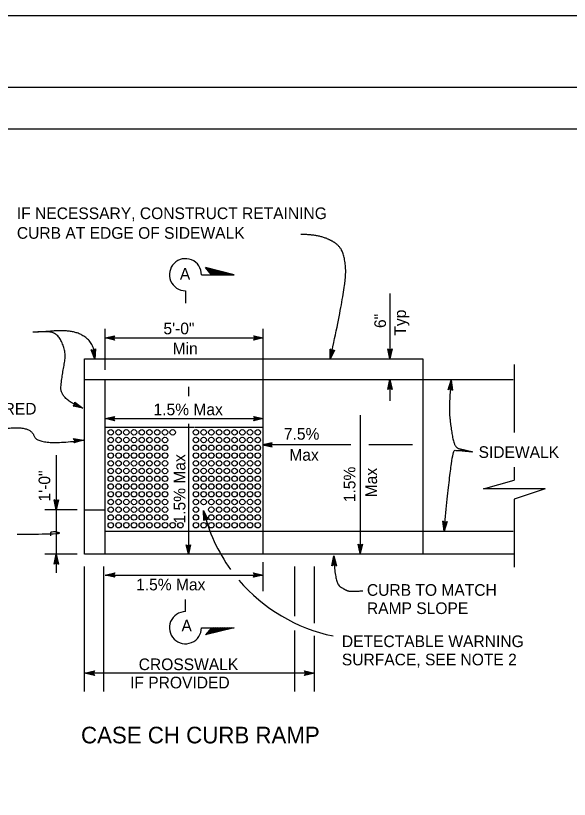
# Model space of a CAD drawing. Extents: x -893 to 867, y -474 to 712.
# Drawn here: x -190.7 to 141.8, y 241.5 to 712 of the extents above; entities that cross this region are included whole.
import ezdxf

# ---------------------------------------------------------------- set-up
doc = ezdxf.new("R2010")
doc.units = 0
for name, color, linetype in [('border_PLOTTING-ELEMENTS', 7, 'Continuous'), ('border_rw_22x34_Cut_Lines', 7, 'Continuous'), ('border_SHEET', 7, 'Continuous'), ('pp_PRESENTATION', 7, 'Continuous'), ('rd_HMA-DIKE', 7, 'Continuous'), ('rd_HMA-DIKE-anno', 7, 'Continuous')]:
    doc.layers.add(name, color=color, linetype=linetype)

msp = doc.modelspace()

# ---------------------------------------------------------------- linework, layer by layer
at = {"layer": 'border_PLOTTING-ELEMENTS'}
for points in [[(-893.45, -474.04), (866.55, -474.04), (866.55, 711.96), (-893.45, 711.96)], [(-863.45, 668.96), (836.55, 668.96), (836.55, -431.04), (-863.45, -431.04)]]:
    msp.add_lwpolyline(points, close=True, dxfattribs=at)
at = {"layer": 'border_rw_22x34_Cut_Lines'}
msp.add_lwpolyline([(-863.45, 668.96), (836.55, 668.96), (836.55, -431.04), (-863.45, -431.04)], close=True, dxfattribs=at)
at = {"layer": 'border_SHEET'}
msp.add_line((-813.45, 643.96), (811.55, 643.96), dxfattribs=at)
at = {"layer": 'pp_PRESENTATION'}
for p, q in [((-59.54, 556.44), (-76.59, 560.79)), ((-73.07, 556.44), (-76.59, 560.79)), ((-60.94, 556.44), (-76.22, 560.34)), ((-62.34, 556.44), (-75.86, 559.89)), ((-79.07, 556.44), (-59.54, 556.44)), ((-63.74, 556.44), (-75.5, 559.43)), ((-65.14, 556.44), (-75.13, 558.98)), ((-66.55, 556.44), (-74.76, 558.53)), ((-67.95, 556.44), (-74.4, 558.08)), ((-69.35, 556.44), (-74.03, 557.63)), ((-70.76, 556.44), (-73.67, 557.18)), ((-72.16, 556.44), (-73.3, 556.73)), ((-88.72, 546.79), (-88.72, 539.46)), ((-88.72, 354.22), (-88.72, 361.55)), ((-79.07, 344.57), (-59.54, 344.57)), ((-59.54, 344.57), (-76.59, 340.23)), ((-73.07, 344.57), (-76.59, 340.23)), ((-60.94, 344.57), (-76.23, 340.68)), ((-62.34, 344.57), (-75.86, 341.13)), ((-63.74, 344.57), (-75.5, 341.58)), ((-65.14, 344.57), (-75.13, 342.03)), ((-66.55, 344.57), (-74.76, 342.48)), ((-67.95, 344.57), (-74.4, 342.93)), ((-69.35, 344.57), (-74.03, 343.38)), ((-70.76, 344.57), (-73.67, 343.83)), ((-72.16, 344.57), (-73.3, 344.28))]:
    msp.add_line(p, q, dxfattribs=at)
for centre, start, end in [((-88.72, 556.44), 0, 270.0005), ((-88.72, 344.57), 89.9995, 360)]:
    msp.add_arc(centre, 9.64, start, end, dxfattribs=at)
at = {"layer": 'rd_HMA-DIKE'}
for p, q in [((-42.03, 390), (-42.03, 523)), ((-149.38, 505.9), (53.92, 505.9)), ((-149.38, 388.67), (-149.38, 505.9)), ((53.92, 505.9), (53.92, 388.67)), ((108.74, 502.65), (108.74, 461.76)), ((-149.38, 493.55), (108.08, 493.55)), ((-137.03, 388.67), (-137.03, 493.55)), ((-137.03, 390), (-137.03, 493.55)), ((-42.03, 388.67), (-42.03, 493.55)), ((-137.03, 465.04), (-83.62, 465.04)), ((-83.36, 465.04), (-42.03, 465.04)), ((108.74, 440.85), (108.74, 433.2)), ((90.23, 427.84), (108.74, 433.2)), ((127.32, 427.84), (90.23, 427.84)), ((127.32, 427.84), (108.74, 421.81)), ((108.74, 421.81), (108.74, 380.89)), ((-149.38, 415.39), (-137.03, 415.39)), ((108.08, 402.35), (-137.03, 402.35)), ((108.74, 388.67), (-149.38, 388.67))]:
    msp.add_line(p, q, dxfattribs=at)
for centre in [(-133.56, 461.85), (-128.92, 461.85), (-124.27, 461.85), (-119.63, 461.85), (-114.98, 461.85), (-110.33, 461.85), (-105.69, 461.85), (-101.04, 461.85), (-96.4, 461.85), (-82.46, 461.85), (-77.81, 461.85), (-73.17, 461.85), (-68.52, 461.85), (-63.88, 461.85), (-59.23, 461.85), (-54.59, 461.85), (-49.94, 461.85), (-45.3, 461.85), (-133.56, 457.21), (-128.92, 457.21), (-124.27, 457.21), (-119.63, 457.21), (-114.98, 457.21), (-110.33, 457.21), (-105.69, 457.21), (-101.04, 457.21), (-82.46, 457.21), (-77.81, 457.21), (-73.17, 457.21), (-68.52, 457.21), (-63.88, 457.21), (-59.23, 457.21), (-54.59, 457.21), (-49.94, 457.21), (-45.3, 457.21), (-133.56, 452.56), (-128.92, 452.56), (-124.27, 452.56), (-119.63, 452.56), (-114.98, 452.56), (-110.33, 452.56), (-105.69, 452.56), (-101.04, 452.56), (-82.46, 452.56), (-77.81, 452.56), (-73.17, 452.56), (-68.52, 452.56), (-63.88, 452.56), (-59.23, 452.56), (-54.59, 452.56), (-49.94, 452.56), (-45.3, 452.56), (-133.56, 447.91), (-128.92, 447.91), (-124.27, 447.91), (-119.63, 447.91), (-114.98, 447.91), (-110.33, 447.91), (-105.69, 447.91), (-101.04, 447.91), (-82.46, 447.91), (-77.81, 447.91), (-73.17, 447.91), (-68.52, 447.91), (-63.88, 447.91), (-59.23, 447.91), (-54.59, 447.91), (-49.94, 447.91), (-45.3, 447.91), (-133.56, 443.27), (-128.92, 443.27), (-124.27, 443.27), (-119.63, 443.27), (-114.98, 443.27), (-110.33, 443.27), (-105.69, 443.27), (-101.04, 443.27), (-82.46, 443.27), (-77.81, 443.27), (-73.17, 443.27), (-68.52, 443.27), (-63.88, 443.27), (-59.23, 443.27), (-54.59, 443.27), (-49.94, 443.27), (-45.3, 443.27), (-133.56, 438.62), (-128.92, 438.62), (-124.27, 438.62), (-119.63, 438.62), (-114.98, 438.62), (-110.33, 438.62), (-105.69, 438.62), (-101.04, 438.62), (-82.46, 438.62), (-77.81, 438.62), (-73.17, 438.62), (-68.52, 438.62), (-63.88, 438.62), (-59.23, 438.62), (-54.59, 438.62), (-49.94, 438.62), (-45.3, 438.62), (-133.56, 433.98), (-128.92, 433.98), (-124.27, 433.98), (-119.63, 433.98), (-114.98, 433.98), (-110.33, 433.98), (-105.69, 433.98), (-101.04, 433.98), (-82.46, 433.98), (-77.81, 433.98), (-73.17, 433.98), (-68.52, 433.98), (-63.88, 433.98), (-59.23, 433.98), (-54.59, 433.98), (-49.94, 433.98), (-45.3, 433.98), (-133.56, 429.33), (-128.92, 429.33), (-124.27, 429.33), (-119.63, 429.33), (-114.98, 429.33), (-110.33, 429.33), (-105.69, 429.33), (-101.04, 429.33), (-82.46, 429.33), (-77.81, 429.33), (-73.17, 429.33), (-68.52, 429.33), (-63.88, 429.33), (-59.23, 429.33), (-54.59, 429.33), (-49.94, 429.33), (-45.3, 429.33), (-133.56, 424.69), (-128.92, 424.69), (-124.27, 424.69), (-119.63, 424.69), (-114.98, 424.69), (-110.33, 424.69), (-105.69, 424.69), (-101.04, 424.69), (-82.46, 424.69), (-77.81, 424.69), (-73.17, 424.69), (-68.52, 424.69), (-63.88, 424.69), (-59.23, 424.69), (-54.59, 424.69), (-49.94, 424.69), (-45.3, 424.69), (-133.56, 420.04), (-128.92, 420.04), (-124.27, 420.04), (-119.63, 420.04), (-114.98, 420.04), (-110.33, 420.04), (-105.69, 420.04), (-101.04, 420.04), (-82.46, 420.04), (-77.81, 420.04), (-73.17, 420.04), (-68.52, 420.04), (-63.88, 420.04), (-59.23, 420.04), (-54.59, 420.04), (-49.94, 420.04), (-45.3, 420.04), (-133.56, 415.39), (-128.92, 415.39), (-124.27, 415.39), (-119.63, 415.39), (-114.98, 415.39), (-110.33, 415.39), (-105.69, 415.39), (-101.04, 415.39), (-82.46, 415.39), (-73.17, 415.39), (-68.52, 415.39), (-63.88, 415.39), (-59.23, 415.39), (-54.59, 415.39), (-49.94, 415.39), (-45.3, 415.39), (-133.56, 410.75), (-128.92, 410.75), (-124.27, 410.75), (-119.63, 410.75), (-114.98, 410.75), (-110.33, 410.75), (-105.69, 410.75), (-101.04, 410.75), (-82.46, 410.75), (-73.17, 410.75), (-68.52, 410.75), (-63.88, 410.75), (-59.23, 410.75), (-54.59, 410.75), (-49.94, 410.75), (-45.3, 410.75), (-133.56, 406.1), (-128.92, 406.1), (-124.27, 406.1), (-119.63, 406.1), (-114.98, 406.1), (-110.33, 406.1), (-105.69, 406.1), (-101.04, 406.1), (-96.4, 406.1), (-91.75, 406.1), (-82.46, 406.1), (-77.81, 406.1), (-73.17, 406.1), (-68.52, 406.1), (-63.88, 406.1), (-59.23, 406.1), (-54.59, 406.1), (-49.94, 406.1), (-45.3, 406.1)]:
    msp.add_circle(centre, 1.64, dxfattribs=at)
at = {"layer": 'rd_HMA-DIKE-anno'}
for p, q in [((34.13, 545.16), (34.13, 505.9)), ((-137.03, 499.3), (-137.03, 524.06)), ((-42.03, 499.3), (-42.03, 524.06)), ((-137.03, 518.47), (-131.33, 519.74)), ((-137.03, 518.47), (-42.03, 518.47)), ((-131.33, 517.2), (-137.03, 518.47)), ((-137.03, 518.47), (-137.03, 518.47)), ((-131.53, 517.54), (-135.72, 518.47)), ((-135.71, 518.48), (-131.55, 519.4)), ((-134.4, 518.47), (-131.72, 519.07)), ((-131.76, 517.88), (-134.4, 518.47)), ((-133.09, 518.47), (-131.94, 518.73)), ((-131.92, 518.21), (-133.09, 518.47)), ((-131.33, 519.74), (-132.09, 518.47)), ((-132.09, 518.47), (-131.33, 517.2)), ((-131.33, 519.74), (-131.33, 519.74)), ((-46.97, 518.47), (-47.73, 519.75)), ((-47.73, 519.75), (-47.73, 519.75)), ((-47.73, 519.75), (-42.03, 518.47)), ((-42.03, 518.47), (-47.73, 517.21)), ((-47.73, 517.21), (-46.97, 518.47)), ((-47.52, 519.41), (-43.34, 518.47)), ((-43.35, 518.47), (-47.51, 517.55)), ((-44.65, 518.48), (-47.34, 517.88)), ((-47.3, 519.07), (-44.65, 518.48)), ((-47.13, 518.74), (-45.97, 518.48)), ((-45.97, 518.48), (-47.11, 518.22)), ((-42.03, 518.47), (-42.03, 518.47)), ((-131.33, 517.2), (-131.33, 517.2)), ((-47.73, 517.21), (-47.73, 517.21)), ((34.13, 505.9), (32.8, 511.9)), ((32.8, 511.9), (32.8, 511.9)), ((32.8, 511.9), (34.13, 511.1)), ((34.13, 507.29), (33.16, 511.67)), ((34.14, 508.66), (33.51, 511.49)), ((34.14, 510.04), (33.87, 511.25)), ((34.13, 511.1), (35.47, 511.9)), ((35.47, 511.9), (34.13, 505.9)), ((35.12, 511.68), (34.13, 507.28)), ((34.76, 511.45), (34.14, 508.66)), ((34.41, 511.27), (34.14, 510.04)), ((35.47, 511.9), (35.47, 511.9)), ((34.13, 505.9), (34.13, 505.9)), ((32.79, 487.55), (34.13, 493.55)), ((33.15, 487.77), (34.13, 492.17)), ((33.51, 488), (34.13, 490.79)), ((33.86, 488.18), (34.13, 489.41)), ((34.13, 493.55), (34.13, 480.83)), ((34.13, 493.55), (34.13, 493.55)), ((34.13, 493.55), (35.46, 487.55)), ((34.13, 490.79), (34.76, 487.96)), ((34.13, 489.41), (34.4, 488.2)), ((34.14, 492.16), (35.1, 487.79)), ((-86.95, 489.06), (-86.95, 483.63)), ((34.13, 488.35), (32.79, 487.55)), ((32.79, 487.55), (32.79, 487.55)), ((35.46, 487.55), (34.13, 488.35)), ((35.46, 487.55), (35.46, 487.55)), ((-137.03, 470.08), (-131.33, 471.34)), ((-135.71, 470.08), (-131.55, 471)), ((-134.4, 470.08), (-131.72, 470.67)), ((-131.33, 471.34), (-132.09, 470.08)), ((-131.33, 471.34), (-131.33, 471.34)), ((-46.97, 470.08), (-47.73, 471.35)), ((-47.73, 471.35), (-47.73, 471.35)), ((-47.73, 471.35), (-42.03, 470.08)), ((-47.52, 471.02), (-43.34, 470.08)), ((-47.3, 470.67), (-44.65, 470.08)), ((16.31, 472.1), (16.31, 389.1)), ((-137.03, 470.08), (-42.03, 470.08)), ((-131.33, 468.81), (-137.03, 470.08)), ((-137.03, 470.08), (-137.03, 470.08)), ((-131.53, 469.15), (-135.72, 470.08)), ((-131.76, 469.49), (-134.4, 470.08)), ((-133.09, 470.08), (-131.94, 470.33)), ((-131.92, 469.82), (-133.09, 470.08)), ((-132.09, 470.08), (-131.33, 468.81)), ((-131.33, 468.81), (-131.33, 468.81)), ((-86.95, 466.86), (-86.95, 388.67)), ((-42.03, 470.08), (-47.73, 468.82)), ((-47.73, 468.82), (-46.97, 470.08)), ((-47.73, 468.82), (-47.73, 468.82)), ((-43.35, 470.08), (-47.51, 469.16)), ((-44.65, 470.08), (-47.34, 469.49)), ((-47.13, 470.34), (-45.97, 470.08)), ((-45.97, 470.08), (-47.11, 469.83)), ((-42.03, 470.08), (-42.03, 470.08)), ((-36.69, 455.6), (-42.39, 454.33)), ((-42.39, 454.33), (-42.39, 454.33)), ((-42.39, 454.33), (-36.69, 453.06)), ((10.63, 454.33), (-42.39, 454.33)), ((-36.89, 455.26), (-41.07, 454.33)), ((-41.06, 454.32), (-36.91, 453.41)), ((-37.11, 454.92), (-39.76, 454.33)), ((-39.76, 454.33), (-37.08, 453.74)), ((-37.28, 454.59), (-38.45, 454.33)), ((-38.45, 454.33), (-37.3, 454.08)), ((-37.45, 454.33), (-36.69, 455.6)), ((-36.69, 453.06), (-37.45, 454.33)), ((-36.69, 455.6), (-36.69, 455.6)), ((-36.69, 453.06), (-36.69, 453.06)), ((47.56, 454.33), (21.5, 454.33)), ((-166.31, 448.07), (-166.31, 415.39)), ((-153.8, 415.39), (-173.21, 415.39)), ((-166.31, 415.39), (-166.31, 388.67)), ((-86.95, 388.67), (-88.21, 394.37)), ((-88.21, 394.37), (-88.21, 394.37)), ((-88.21, 394.37), (-86.95, 393.61)), ((-86.95, 389.99), (-87.87, 394.14)), ((-86.94, 391.29), (-87.54, 393.98)), ((-86.94, 392.6), (-87.2, 393.75)), ((-86.95, 393.61), (-85.67, 394.37)), ((-85.67, 394.37), (-86.95, 388.67)), ((-86.01, 394.16), (-86.94, 389.98)), ((-86.35, 393.94), (-86.94, 391.29)), ((-86.68, 393.77), (-86.94, 392.6)), ((-85.67, 394.37), (-85.67, 394.37)), ((16.31, 389.1), (15.05, 394.8)), ((15.05, 394.8), (15.05, 394.8)), ((15.05, 394.8), (16.31, 394.04)), ((16.31, 390.42), (15.39, 394.57)), ((16.31, 391.72), (15.72, 394.4)), ((16.31, 393.03), (16.06, 394.18)), ((16.31, 394.04), (17.58, 394.8)), ((17.58, 394.8), (16.31, 389.1)), ((17.25, 394.59), (16.31, 390.41)), ((16.9, 394.37), (16.31, 391.72)), ((16.57, 394.2), (16.31, 393.03)), ((17.58, 394.8), (17.58, 394.8)), ((-153.8, 388.67), (-173.21, 388.67)), ((-166.31, 388.67), (-166.31, 377.52)), ((-86.95, 388.67), (-86.95, 388.67)), ((16.31, 389.1), (16.31, 389.1)), ((-149.38, 306.2), (-149.38, 381.4)), ((-137.65, 306.2), (-137.65, 381.4)), ((-42.03, 366.44), (-42.03, 383.9)), ((-23.03, 351.54), (-23.03, 381.4)), ((-11.3, 347.25), (-11.3, 381.4)), ((-137.03, 376.17), (-42.03, 376.17)), ((-23.03, 306.2), (-23.03, 342.98)), ((-11.3, 306.2), (-11.3, 339.67)), ((-149.38, 317.26), (-143.38, 318.59)), ((-149.38, 317.26), (-143.38, 318.59)), ((-143.38, 315.92), (-149.38, 317.26)), ((-149.38, 317.26), (-149.38, 317.26)), ((-143.38, 315.92), (-149.38, 317.26)), ((-149.38, 317.26), (-149.38, 317.26)), ((-11.3, 317.26), (-149.38, 317.26)), ((-143.6, 316.27), (-148, 317.26)), ((-143.6, 316.27), (-148, 317.26)), ((-147.99, 317.26), (-143.61, 318.23)), ((-147.99, 317.26), (-143.61, 318.23)), ((-146.62, 317.26), (-143.79, 317.88)), ((-146.62, 317.26), (-143.79, 317.88)), ((-143.83, 316.63), (-146.62, 317.26)), ((-143.83, 316.63), (-146.62, 317.26)), ((-145.23, 317.25), (-144.03, 317.52)), ((-145.23, 317.25), (-144.03, 317.52)), ((-144, 316.98), (-145.23, 317.25)), ((-144, 316.98), (-145.23, 317.25)), ((-143.38, 318.59), (-144.18, 317.26)), ((-143.38, 318.59), (-144.18, 317.26)), ((-144.18, 317.26), (-143.38, 315.92)), ((-144.18, 317.26), (-143.38, 315.92)), ((-143.38, 318.59), (-143.38, 318.59)), ((-143.38, 318.59), (-143.38, 318.59)), ((-143.38, 315.92), (-143.38, 315.92)), ((-143.38, 315.92), (-143.38, 315.92)), ((-16.5, 317.26), (-17.3, 318.6)), ((-17.3, 318.6), (-17.3, 318.6)), ((-17.3, 318.6), (-11.3, 317.26)), ((-11.3, 317.26), (-17.3, 315.93)), ((-17.3, 315.93), (-16.5, 317.26)), ((-17.3, 315.93), (-17.3, 315.93)), ((-17.08, 318.24), (-12.68, 317.26)), ((-12.69, 317.25), (-17.06, 316.29)), ((-14.06, 317.26), (-16.88, 316.63)), ((-16.85, 317.88), (-14.06, 317.26)), ((-16.67, 317.54), (-15.44, 317.26)), ((-15.44, 317.26), (-16.65, 316.99)), ((-11.3, 317.26), (-11.3, 317.26))]:
    msp.add_line(p, q, dxfattribs=at)
for points in [[(-142.74, 511.88), (-143.09, 505.84), (-145.33, 511.46), (-144.95, 511.31), (-143.31, 507.19), (-143.05, 511.62), (-143.36, 511.36), (-143.53, 508.52), (-144.57, 511.15), (-144.2, 511), (-143.74, 509.87), (-143.67, 511.09), (-143.91, 510.89), (-145.33, 511.46), (-143.91, 510.89)], [(0.82, 511.23), (-1.72, 505.74), (-1.75, 511.79), (-1.45, 511.51), (-1.43, 507.08), (0.44, 511.1), (0.05, 510.98), (-1.14, 508.4), (-1.15, 511.23), (-0.86, 510.95), (-0.85, 509.73), (-0.33, 510.85), (-0.63, 510.74), (-1.75, 511.79), (-0.63, 510.74)], [(68.97, 487.33), (70.88, 493.07), (71.59, 487.06), (71.26, 487.3), (70.75, 491.7), (69.34, 487.5), (69.71, 487.67), (70.61, 490.36), (70.94, 487.55), (70.61, 487.79), (70.47, 489.01), (70.08, 487.84), (70.36, 487.98), (71.59, 487.06), (70.36, 487.98)], [(-155.18, 479.99), (-150.32, 476.38), (-156.25, 477.58), (-155.92, 477.82), (-151.58, 476.93), (-155.14, 479.58), (-155.09, 479.18), (-152.81, 477.49), (-155.59, 478.05), (-155.25, 478.28), (-154.05, 478.04), (-155.04, 478.77), (-155, 478.46), (-156.25, 477.58), (-155, 478.46)], [(-155.9, 458.05), (-149.9, 457.23), (-155.68, 455.44), (-155.5, 455.8), (-151.27, 457.12), (-155.66, 457.72), (-155.43, 457.39), (-152.61, 457.01), (-155.32, 456.17), (-155.14, 456.53), (-153.97, 456.9), (-155.19, 457.06), (-155, 456.81), (-155.68, 455.44), (-155, 456.81)], [(-164.99, 421.3), (-166.31, 415.39), (-167.62, 421.3), (-167.27, 421.09), (-166.31, 416.76), (-165.34, 421.09), (-165.69, 420.88), (-166.3, 418.11), (-166.92, 420.88), (-166.57, 420.67), (-166.3, 419.47), (-166.03, 420.67), (-166.31, 420.51), (-167.62, 421.3), (-166.31, 420.51)], [(-77.77, 408.86), (-77.87, 414.91), (-75.22, 409.48), (-75.6, 409.6), (-77.54, 413.58), (-77.48, 409.15), (-77.19, 409.43), (-77.23, 412.27), (-75.99, 409.72), (-76.38, 409.85), (-76.92, 410.95), (-76.9, 409.72), (-76.67, 409.94), (-75.22, 409.48), (-76.67, 409.94)], [(68.56, 408.31), (66.7, 402.55), (65.94, 408.55), (66.27, 408.31), (66.82, 403.92), (68.19, 408.14), (67.82, 407.96), (66.95, 405.26), (66.59, 408.07), (66.92, 407.83), (67.08, 406.61), (67.45, 407.78), (67.17, 407.65), (65.94, 408.55), (67.17, 407.65)], [(-167.63, 382.76), (-166.31, 388.67), (-165, 382.76), (-165.35, 382.97), (-166.3, 387.3), (-167.28, 382.97), (-166.93, 383.18), (-166.31, 385.95), (-165.69, 383.18), (-166.04, 383.39), (-166.31, 384.59), (-166.58, 383.39), (-166.31, 383.55), (-165, 382.76), (-166.31, 383.55)], [(-0.72, 381.65), (0.32, 387.61), (1.91, 381.77), (1.55, 381.96), (0.39, 386.24), (-0.38, 381.87), (-0.04, 382.1), (0.45, 384.89), (1.19, 382.16), (0.83, 382.35), (0.51, 383.53), (0.3, 382.32), (0.56, 382.49), (1.91, 381.77), (0.56, 382.49)], [(-131.12, 374.85), (-137.03, 376.17), (-131.12, 377.48), (-131.33, 377.13), (-135.66, 376.17), (-131.33, 375.2), (-131.54, 375.55), (-134.31, 376.17), (-131.54, 376.78), (-131.75, 376.43), (-132.95, 376.17), (-131.75, 375.9), (-131.91, 376.17), (-131.12, 377.48), (-131.91, 376.17)], [(-47.93, 377.49), (-42.03, 376.17), (-47.93, 374.86), (-47.72, 375.21), (-43.4, 376.17), (-47.73, 377.14), (-47.52, 376.79), (-44.75, 376.17), (-47.51, 375.56), (-47.3, 375.91), (-46.11, 376.17), (-47.31, 376.44), (-47.15, 376.17), (-47.93, 374.86), (-47.15, 376.17)]]:
    msp.add_lwpolyline(points, close=True, dxfattribs=at)
for start, end in [(193.4885, 215.7847), (220.3637, 258.4588)]:
    msp.add_arc((20.17, 438.43), 100.82, start, end, dxfattribs=at)
for points in [[(-1.72, 505.74), (7.91, 550.22), (7.17, 567.27), (2.73, 575.43), (-9.87, 580.62), (-19.5, 580.62)], [(-143.09, 505.84), (-142.98, 513.86), (-151.77, 521.49), (-162.39, 523.14), (-174.17, 522.14), (-180.37, 521.93)], [(-150.32, 476.38), (-164.28, 481.85), (-162.77, 496.73), (-160.04, 509.78), (-165.8, 521.93), (-175.51, 522.23), (-180.37, 521.93)], [(70.88, 493.07), (69.31, 477.63), (70.88, 462.98), (72.97, 452.78), (77.68, 451.47), (83.69, 450.16)], [(-197.36, 464.02), (-181.89, 466.25), (-177.59, 453.32), (-149.9, 457.23)], [(66.7, 402.55), (71.14, 450.69), (74.54, 451.21), (83.69, 450.16)], [(-189.76, 400.75), (-162.8, 400.75), (-166.31, 402.03), (-166.31, 402.03), (-169.81, 402.03), (-169.81, 401.02), (-169.81, 399.67)], [(0.32, 387.61), (1.09, 371.47), (6.36, 367.68), (10.62, 366.01), (17.86, 366.75)]]:
    msp.add_open_spline(points, degree=2, dxfattribs=at)

# ---------------------------------------------------------------- texts
at = {"layer": 'pp_PRESENTATION'}
for p in [(-92.09, 553.45), (-91.12, 342.3)]:
    msp.add_text('A', height=7, dxfattribs=at).set_placement(p)
at = {"layer": 'rd_HMA-DIKE-anno'}
for s, height, p in [('IF NECESSARY, CONSTRUCT RETAINING', 7, (-189.97, 589.84)), ('CURB AT EDGE OF SIDEWALK', 7, (-189.97, 578.03)), ('5\'-0"', 7, (-101.94, 520.69)), ('Min', 7, (-96.44, 508.69)), ('REQUIRED', 7, (-227.6, 472.52)), ('1.5% Max', 7, (-107.89, 472.09)), ('7.5%', 7, (-29.6, 457.43)), ('Max', 7, (-26.34, 444.79)), ('SIDEWALK', 7, (87.33, 446.48)), ('1.5% Max', 7, (-118.37, 366.98)), ('CURB TO MATCH', 7, (20.27, 363.71)), ('RAMP SLOPE', 7, (20.27, 352.77)), ('DETECTABLE WARNING', 7, (5.22, 332.91)), ('SURFACE, SEE NOTE 2', 7, (5.22, 321.97)), ('CASE CH CURB RAMP', 10, (-151.46, 275.12))]:
    msp.add_text(s, height=height, dxfattribs=at).set_placement(p)
for s, rotation, p in [('6"', 90, (31.71, 524.45)), ('Typ', 90, (43.71, 519.89)), ('1.5% Max', 90, (-88.75, 407.1)), ('1\'-0"', 90, (-169.93, 420.32)), ('1.5%', 90, (13.36, 419.9)), ('Max', 90, (26.36, 422.83)), ('CROSSWALK', 360, (-116.81, 319.09)), ('IF PROVIDED', 360, (-121.98, 308.15))]:
    msp.add_text(s, height=7, rotation=rotation, dxfattribs=at).set_placement(p)

doc.saveas('drawing.dxf')
